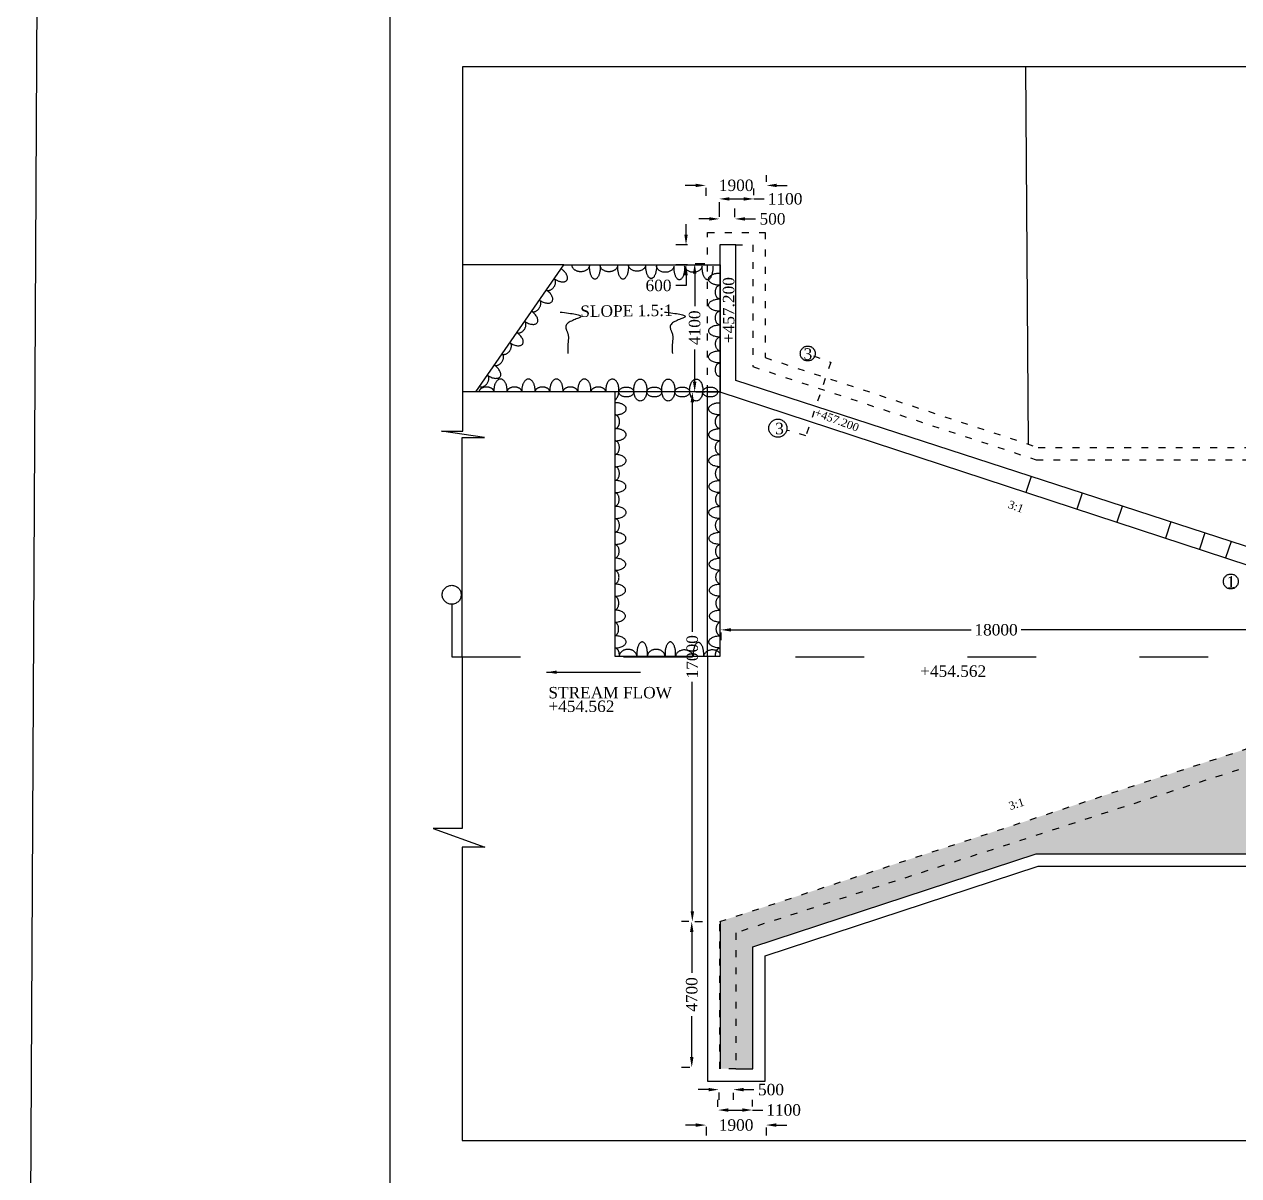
# Model space of a CAD drawing. Header units: inches. Extents: x 84.7 to 174.4, y 40.8 to 102.2.
# Drawn here: x 84.73 to 105.92, y 62.9 to 82.99 of the extents above; entities that cross this region are included whole.
import ezdxf

# ---------------------------------------------------------------- set-up
doc = ezdxf.new("R2010")
doc.units = ezdxf.units.IN
doc.header["$MEASUREMENT"] = 0
doc.linetypes.add('ACAD_ISO03W100', pattern=[30, 12, -18])
doc.layers.add('DIMENSION', color=7, linetype='Continuous')
doc.layers.add('DRAWING', color=7, linetype='Continuous')
doc.styles.get("Standard").update_dxf_attribs({"font": 'times.ttf', "height": 0.2})
doc.dimstyles.get("Standard").update_dxf_attribs({"dimtxt": 0.2, "dimasz": 0.18, "dimexe": 0.18, "dimexo": 0.0625, "dimgap": 0.09, "dimtad": 0, "dimtih": 1, "dimtoh": 1, "dimdec": 4, "dimzin": 0, "dimdsep": 46, "dimtxsty": 'Standard', "dimcen": 0.09, "dimadec": 0, "dimazin": 0, "dimtfac": 1, "dimtdec": 4, "dimtofl": 0, "dimtmove": 0, "dimatfit": 3, "dimfxl": 1, "dimtolj": 1, "dimtzin": 0, "dimarcsym": 0})
picture_1 = doc.add_image_def('image1.jpg', size_in_pixel=(7220, 4926))

# ---------------------------------------------------------------- blocks, each defined once
blk = doc.blocks.new('*D62')
at = {"layer": 'Defpoints', "color": 0, "linetype": 'ACAD_ISO03W100', "transparency": 16777216}
for p in [(96.865, 79.566), (97.129, 79.595), (97.129, 79.565)]:
    blk.add_point(p, dxfattribs=at)
at = {"layer": 'DIMENSION', "color": 0, "linetype": 'ACAD_ISO03W100', "lineweight": -2, "transparency": 16777216}
for p, q in [((96.865, 79.629), (96.865, 79.775)), ((97.129, 79.627), (97.129, 79.775)), ((96.685, 79.595), (96.505, 79.595)), ((97.309, 79.595), (97.489, 79.595))]:
    blk.add_line(p, q, dxfattribs=at)
at = {"layer": 'DIMENSION', "color": 0, "linetype": 'ACAD_ISO03W100', "transparency": 16777216}
for points in [[(96.685, 79.625), (96.685, 79.565), (96.865, 79.595)], [(97.309, 79.625), (97.309, 79.565), (97.129, 79.595)]]:
    blk.add_solid(points, dxfattribs=at)
at = {"layer": 'DIMENSION', "color": 0, "linetype": 'ACAD_ISO03W100', "transparency": 16777216, "insert": (97.788, 79.595), "char_height": 0.2, "attachment_point": 5}
blk.add_mtext('\\A1;500', dxfattribs=at)
blk = doc.blocks.new('*D63')
at = {"layer": 'Defpoints', "color": 0, "linetype": 'ACAD_ISO03W100', "transparency": 16777216}
for p in [(96.857, 79.949), (97.465, 79.944), (97.465, 79.944)]:
    blk.add_point(p, dxfattribs=at)
at = {"layer": 'DIMENSION', "color": 0, "linetype": 'ACAD_ISO03W100', "lineweight": -2, "transparency": 16777216}
for p, q in [((97.465, 80.007), (97.465, 80.124)), ((97.037, 79.944), (97.285, 79.944)), ((97.465, 79.944), (97.645, 79.944)), ((96.857, 79.886), (96.857, 79.764))]:
    blk.add_line(p, q, dxfattribs=at)
at = {"layer": 'DIMENSION', "color": 0, "linetype": 'ACAD_ISO03W100', "transparency": 16777216}
for points in [[(97.037, 79.974), (97.037, 79.914), (96.857, 79.944)], [(97.285, 79.974), (97.285, 79.914), (97.465, 79.944)]]:
    blk.add_solid(points, dxfattribs=at)
at = {"layer": 'DIMENSION', "color": 0, "linetype": 'ACAD_ISO03W100', "transparency": 16777216, "insert": (98.008, 79.944), "char_height": 0.2, "attachment_point": 5}
blk.add_mtext('\\A1;1100', dxfattribs=at)
blk = doc.blocks.new('*D64')
at = {"layer": 'Defpoints', "color": 0, "linetype": 'ACAD_ISO03W100', "transparency": 16777216}
for p in [(96.625, 80.199), (97.683, 80.18), (97.683, 80.18)]:
    blk.add_point(p, dxfattribs=at)
at = {"layer": 'DIMENSION', "color": 0, "linetype": 'ACAD_ISO03W100', "lineweight": -2, "transparency": 16777216}
for p, q in [((97.683, 80.243), (97.683, 80.36)), ((96.445, 80.18), (96.265, 80.18)), ((96.625, 80.137), (96.625, 80)), ((97.863, 80.18), (98.043, 80.18))]:
    blk.add_line(p, q, dxfattribs=at)
at = {"layer": 'DIMENSION', "color": 0, "linetype": 'ACAD_ISO03W100', "transparency": 16777216}
for points in [[(96.445, 80.21), (96.445, 80.15), (96.625, 80.18)], [(97.863, 80.21), (97.863, 80.15), (97.683, 80.18)]]:
    blk.add_solid(points, dxfattribs=at)
at = {"layer": 'DIMENSION', "color": 0, "linetype": 'ACAD_ISO03W100', "transparency": 16777216, "insert": (97.154, 80.18), "char_height": 0.2, "attachment_point": 5}
blk.add_mtext('\\A1;1900', dxfattribs=at)
blk = doc.blocks.new('*D65')
at = {"layer": 'Defpoints', "color": 0, "linetype": 'ACAD_ISO03W100', "transparency": 16777216}
for p in [(96.368, 79.143), (96.279, 78.793), (96.368, 78.793)]:
    blk.add_point(p, dxfattribs=at)
at = {"layer": 'DIMENSION', "color": 0, "linetype": 'ACAD_ISO03W100', "lineweight": -2, "transparency": 16777216}
for p, q in [((96.279, 79.323), (96.279, 79.503)), ((96.306, 79.143), (96.099, 79.143)), ((96.306, 78.793), (96.099, 78.793)), ((96.279, 78.433), (96.099, 78.433)), ((96.279, 78.613), (96.279, 78.433))]:
    blk.add_line(p, q, dxfattribs=at)
at = {"layer": 'DIMENSION', "color": 0, "linetype": 'ACAD_ISO03W100', "transparency": 16777216}
for points in [[(96.249, 79.323), (96.309, 79.323), (96.279, 79.143)], [(96.249, 78.613), (96.309, 78.613), (96.279, 78.793)]]:
    blk.add_solid(points, dxfattribs=at)
at = {"layer": 'DIMENSION', "color": 0, "linetype": 'ACAD_ISO03W100', "transparency": 16777216, "insert": (95.799, 78.433), "char_height": 0.2, "attachment_point": 5}
blk.add_mtext('\\A1;600', dxfattribs=at)
blk = doc.blocks.new('*D66')
at = {"layer": 'Defpoints', "color": 0, "linetype": 'ACAD_ISO03W100', "transparency": 16777216}
for p in [(96.373, 78.817), (96.43, 78.817), (96.389, 76.575)]:
    blk.add_point(p, dxfattribs=at)
at = {"layer": 'DIMENSION', "color": 0, "linetype": 'ACAD_ISO03W100', "lineweight": -2, "transparency": 16777216}
for p, q in [((96.43, 78.637), (96.43, 78.074)), ((96.436, 78.817), (96.61, 78.817)), ((96.43, 76.755), (96.43, 77.318)), ((96.452, 76.575), (96.61, 76.575))]:
    blk.add_line(p, q, dxfattribs=at)
at = {"layer": 'DIMENSION', "color": 0, "linetype": 'ACAD_ISO03W100', "transparency": 16777216}
for points in [[(96.4, 78.637), (96.46, 78.637), (96.43, 78.817)], [(96.4, 76.755), (96.46, 76.755), (96.43, 76.575)]]:
    blk.add_solid(points, dxfattribs=at)
at = {"layer": 'DIMENSION', "color": 0, "linetype": 'ACAD_ISO03W100', "transparency": 16777216, "insert": (96.43, 77.696), "char_height": 0.2, "attachment_point": 5, "rotation": 90}
blk.add_mtext('\\A1;4100', dxfattribs=at)
blk = doc.blocks.new('*D67')
at = {"layer": 'Defpoints', "color": 0, "linetype": 'ACAD_ISO03W100', "transparency": 16777216}
for p in [(96.389, 76.575), (96.389, 76.575), (96.371, 67.334)]:
    blk.add_point(p, dxfattribs=at)
at = {"layer": 'DIMENSION', "color": 0, "linetype": 'ACAD_ISO03W100', "lineweight": -2, "transparency": 16777216}
for p, q in [((96.327, 76.575), (96.209, 76.575)), ((96.389, 76.395), (96.389, 72.391)), ((96.389, 67.514), (96.389, 71.518)), ((96.433, 67.334), (96.569, 67.334))]:
    blk.add_line(p, q, dxfattribs=at)
at = {"layer": 'DIMENSION', "color": 0, "linetype": 'ACAD_ISO03W100', "transparency": 16777216}
for points in [[(96.359, 76.395), (96.419, 76.395), (96.389, 76.575)], [(96.359, 67.514), (96.419, 67.514), (96.389, 67.334)]]:
    blk.add_solid(points, dxfattribs=at)
at = {"layer": 'DIMENSION', "color": 0, "linetype": 'ACAD_ISO03W100', "transparency": 16777216, "insert": (96.389, 71.955), "char_height": 0.2, "attachment_point": 5, "rotation": 90}
blk.add_mtext('\\A1;17000', dxfattribs=at)
blk = doc.blocks.new('*D68')
at = {"layer": 'Defpoints', "color": 0, "linetype": 'ACAD_ISO03W100', "transparency": 16777216}
for p in [(96.886, 72.438), (106.491, 72.438), (106.491, 72.425)]:
    blk.add_point(p, dxfattribs=at)
at = {"layer": 'DIMENSION', "color": 0, "linetype": 'ACAD_ISO03W100', "lineweight": -2, "transparency": 16777216}
for p, q in [((96.886, 72.376), (96.886, 72.245)), ((97.066, 72.425), (101.252, 72.425)), ((106.311, 72.425), (102.125, 72.425)), ((106.491, 72.376), (106.491, 72.245))]:
    blk.add_line(p, q, dxfattribs=at)
at = {"layer": 'DIMENSION', "color": 0, "linetype": 'ACAD_ISO03W100', "transparency": 16777216}
for points in [[(97.066, 72.455), (97.066, 72.395), (96.886, 72.425)], [(106.311, 72.455), (106.311, 72.395), (106.491, 72.425)]]:
    blk.add_solid(points, dxfattribs=at)
at = {"layer": 'DIMENSION', "color": 0, "linetype": 'ACAD_ISO03W100', "transparency": 16777216, "insert": (101.689, 72.425), "char_height": 0.2, "attachment_point": 5}
blk.add_mtext('\\A1;18000', dxfattribs=at)
blk = doc.blocks.new('*D73')
at = {"layer": 'Defpoints', "color": 0, "linetype": 'ACAD_ISO03W100', "transparency": 16777216}
for p in [(96.853, 64.417), (97.103, 64.411), (97.103, 64.402)]:
    blk.add_point(p, dxfattribs=at)
at = {"layer": 'DIMENSION', "color": 0, "linetype": 'ACAD_ISO03W100', "lineweight": -2, "transparency": 16777216}
for p, q in [((96.673, 64.402), (96.493, 64.402)), ((96.853, 64.354), (96.853, 64.222)), ((97.103, 64.348), (97.103, 64.222)), ((97.283, 64.402), (97.463, 64.402))]:
    blk.add_line(p, q, dxfattribs=at)
at = {"layer": 'DIMENSION', "color": 0, "linetype": 'ACAD_ISO03W100', "transparency": 16777216}
for points in [[(96.673, 64.432), (96.673, 64.372), (96.853, 64.402)], [(97.283, 64.432), (97.283, 64.372), (97.103, 64.402)]]:
    blk.add_solid(points, dxfattribs=at)
at = {"layer": 'DIMENSION', "color": 0, "linetype": 'ACAD_ISO03W100', "transparency": 16777216, "insert": (97.762, 64.402), "char_height": 0.2, "attachment_point": 5}
blk.add_mtext('\\A1;500', dxfattribs=at)
blk = doc.blocks.new('*D74')
at = {"layer": 'Defpoints', "color": 0, "linetype": 'ACAD_ISO03W100', "transparency": 16777216}
for p in [(96.835, 64.043), (97.439, 64.046), (97.439, 64.046)]:
    blk.add_point(p, dxfattribs=at)
at = {"layer": 'DIMENSION', "color": 0, "linetype": 'ACAD_ISO03W100', "lineweight": -2, "transparency": 16777216}
for p, q in [((96.835, 64.105), (96.835, 64.226)), ((97.439, 64.108), (97.439, 64.226)), ((97.015, 64.046), (97.259, 64.046)), ((97.439, 64.046), (97.619, 64.046))]:
    blk.add_line(p, q, dxfattribs=at)
at = {"layer": 'DIMENSION', "color": 0, "linetype": 'ACAD_ISO03W100', "transparency": 16777216}
for points in [[(97.015, 64.076), (97.015, 64.016), (96.835, 64.046)], [(97.259, 64.076), (97.259, 64.016), (97.439, 64.046)]]:
    blk.add_solid(points, dxfattribs=at)
at = {"layer": 'DIMENSION', "color": 0, "linetype": 'ACAD_ISO03W100', "transparency": 16777216, "insert": (97.982, 64.046), "char_height": 0.2, "attachment_point": 5}
blk.add_mtext('\\A1;1100', dxfattribs=at)
blk = doc.blocks.new('*D75')
at = {"layer": 'Defpoints', "color": 0, "linetype": 'ACAD_ISO03W100', "transparency": 16777216}
for p in [(96.63, 63.815), (97.676, 63.804), (97.676, 63.784)]:
    blk.add_point(p, dxfattribs=at)
at = {"layer": 'DIMENSION', "color": 0, "linetype": 'ACAD_ISO03W100', "lineweight": -2, "transparency": 16777216}
for p, q in [((96.45, 63.784), (96.27, 63.784)), ((96.63, 63.753), (96.63, 63.604)), ((97.676, 63.741), (97.676, 63.604)), ((97.856, 63.784), (98.036, 63.784))]:
    blk.add_line(p, q, dxfattribs=at)
at = {"layer": 'DIMENSION', "color": 0, "linetype": 'ACAD_ISO03W100', "transparency": 16777216}
for points in [[(96.45, 63.814), (96.45, 63.754), (96.63, 63.784)], [(97.856, 63.814), (97.856, 63.754), (97.676, 63.784)]]:
    blk.add_solid(points, dxfattribs=at)
at = {"layer": 'DIMENSION', "color": 0, "linetype": 'ACAD_ISO03W100', "transparency": 16777216, "insert": (97.153, 63.784), "char_height": 0.2, "attachment_point": 5}
blk.add_mtext('\\A1;1900', dxfattribs=at)
blk = doc.blocks.new('*D76')
at = {"layer": 'Defpoints', "color": 0, "linetype": 'ACAD_ISO03W100', "transparency": 16777216}
for p in [(96.389, 67.334), (96.379, 64.789), (96.409, 64.789)]:
    blk.add_point(p, dxfattribs=at)
at = {"layer": 'DIMENSION', "color": 0, "linetype": 'ACAD_ISO03W100', "lineweight": -2, "transparency": 16777216}
for p, q in [((96.326, 67.334), (96.199, 67.334)), ((96.379, 67.154), (96.379, 66.439)), ((96.379, 64.969), (96.379, 65.684)), ((96.347, 64.789), (96.199, 64.789))]:
    blk.add_line(p, q, dxfattribs=at)
at = {"layer": 'DIMENSION', "color": 0, "linetype": 'ACAD_ISO03W100', "transparency": 16777216}
for points in [[(96.349, 67.154), (96.409, 67.154), (96.379, 67.334)], [(96.349, 64.969), (96.409, 64.969), (96.379, 64.789)]]:
    blk.add_solid(points, dxfattribs=at)
at = {"layer": 'DIMENSION', "color": 0, "linetype": 'ACAD_ISO03W100', "transparency": 16777216, "insert": (96.379, 66.062), "char_height": 0.2, "attachment_point": 5, "rotation": 90}
blk.add_mtext('\\A1;4700', dxfattribs=at)

msp = doc.modelspace()

# ---------------------------------------------------------------- hatches: boundary and pattern name
at = {"layer": 'DRAWING', "linetype": 'ACAD_ISO03W100'}
h = msp.add_hatch(dxfattribs=at)
h.set_pattern_fill('AR-CONC', color=256, scale=0.05, style=0)
h.set_pattern_definition([(50, (0, 0), (0.3586301, -0.0313761), [0.0375, -0.4125]), (355, (0, 0), (-0.0693757, 0.3760961), [0.03, -0.33]), (100.4514, (0.0299, -0.0026), (0.2892547, 0.3447198), [0.0318701, -0.3505711]), (46.1842, (0, 0.1), (0.5336205, -0.0827595), [0.05625, -0.61875]), (96.6356, (0.04447, 0.0931), (0.4673314, 0.487059), [0.0478051, -0.5258565]), (351.1842, (0, 0.1), (0.467331, 0.4870593), [0.045, -0.495]), (21, (0.05, 0.075), (0.2984535, -0.20130945), [0.0375, -0.4125]), (326, (0.05, 0.075), (0.1216577, 0.362575), [0.03, -0.33]), (71.4514, (0.07487, 0.05822), (0.4201113, 0.16126525), [0.0318701, -0.3505711]), (37.5, (0, 0), (0.00607993, 0.16644693), [0, -0.326, 0, -0.335, 0, -0.33125]), (7.5, (0, 0), (0.13153477, 0.19720586), [0, -0.191, 0, -0.3185, 0, -0.12625]), (327.5, (-0.1115, 0), (0.26691122, -0.01127744), [0, -0.125, 0, -0.39, 0, -0.5175]), (317.5, (-0.1615, 0), (0.2915931, 0.0500525), [0, -0.1625, 0, -0.259, 0, -0.3675])])
h.paths.add_polyline_path([(107.28488, 71.95006), (106.49099, 71.94739), (106.49099, 70.49082), (106.49099, 70.48345), (107.28488, 70.48345)])
h.paths.add_polyline_path([(107.58673, 71.95107), (107.28488, 71.95006), (107.28488, 70.48345), (107.58673, 70.48345)])
h.paths.add_polyline_path([(108.70766, 71.95484), (107.58673, 71.95107), (107.58673, 70.48345), (108.70766, 70.48345)])
h.paths.add_polyline_path([(107.28488, 70.48345), (106.49099, 70.48345), (106.49099, 70.16965), (107.28488, 70.16965)])
h.paths.add_polyline_path([(107.58673, 70.48345), (107.28488, 70.48345), (107.28488, 70.17156), (107.58673, 70.17156)])
h.paths.add_polyline_path([(108.70766, 70.48345), (107.58673, 70.48345), (107.58673, 70.17156), (107.58803, 70.16965), (108.70766, 70.16965)])
h.paths.add_polyline_path([(108.70766, 70.16965), (107.58803, 70.16965), (108.70766, 68.51837)], flags=17)
h.paths.add_polyline_path([(107.58803, 70.16965), (106.49099, 70.16965), (97.14637, 67.13616), (97.14637, 64.76701), (97.44236, 64.76701), (97.44236, 66.89173), (102.39004, 68.51837), (108.70766, 68.51837)])
h.paths.add_polyline_path([(106.49099, 70.16965), (106.49099, 70.48345), (106.49099, 70.49082), (96.8687, 67.33503), (96.8687, 64.76701), (97.14637, 64.76701), (97.14637, 67.13616)])

# ---------------------------------------------------------------- linework, layer by layer
at = {"layer": 'DIMENSION', "linetype": 'ACAD_ISO03W100'}
for points in [[(94.08208, 77.96982), (94.43539, 77.88319), (94.18119, 77.72465), (94.21895, 77.58792), (94.21895, 77.42291), (94.21895, 77.24846)], [(95.90388, 77.96982), (96.25719, 77.88319), (96.00299, 77.72465), (96.04075, 77.58792), (96.04075, 77.42291), (96.04075, 77.24846)]]:
    msp.add_spline(points, degree=3, dxfattribs=at)
at = {"layer": 'DRAWING'}
msp.add_lwpolyline([(91.11446, 95.7754), (166.30488, 95.7754), (166.30488, 45.81137), (91.11446, 45.81137)], close=True, dxfattribs=at)
for points in [[(102.20457, 82.25403), (107.51085, 82.25403), (107.51085, 81.80766), (107.6794, 82.59822), (107.6794, 82.25403), (112.3734, 82.25403), (127.18791, 82.25403)], [(96.86699, 76.57522), (106.49099, 73.41886), (106.49099, 73.74003), (97.14637, 76.77352), (97.14637, 79.14267), (96.8687, 79.14267), (96.8687, 76.57522)], [(96.65562, 71.95484), (96.65562, 76.57522), (96.86699, 76.57522)], [(92.37071, 71.95484), (92.37071, 68.95601), (91.86949, 68.95601), (92.76948, 68.63257), (92.37436, 68.63257), (92.37436, 63.51452), (154.81658, 63.51452), (154.81658, 68.7562), (155.17506, 68.7562), (154.29137, 68.94757), (154.84136, 68.94757), (154.84136, 71.95484)], [(96.65562, 71.95484), (96.65562, 67.33447), (96.65562, 67.33447)]]:
    msp.add_lwpolyline(points, dxfattribs=at)
at = {"layer": 'DRAWING', "linetype": 'ACAD_ISO03W100'}
for points in [[(92.37071, 71.95484), (92.37071, 75.78224), (92.76526, 75.78224), (92.01419, 75.89397), (92.38333, 75.89397), (92.38333, 82.25403)], [(92.38333, 82.25403), (102.20457, 82.25403), (102.24682, 75.66676)], [(96.87256, 76.57522), (96.87256, 79.14267)], [(94.14585, 78.79317), (92.38333, 78.79317)], [(92.61155, 76.57522), (92.38333, 76.57522)], [(102.30053, 75.10036), (102.20958, 74.82302)], [(103.19122, 74.80824), (103.10027, 74.53091)], [(103.8897, 74.57916), (103.79875, 74.30183)], [(104.7394, 74.30864), (104.64603, 74.02395)], [(105.33031, 74.11682), (105.23635, 73.83034)], [(105.78985, 73.96764), (105.69544, 73.67978)], [(96.87256, 67.33447), (96.87256, 64.76701)]]:
    msp.add_lwpolyline(points, dxfattribs=at)
at = {"layer": 'DRAWING', "linetype": 'ACAD_ISO03W100', "ltscale": 0.01}
for points in [[(96.65562, 76.57522), (96.65562, 79.3596), (97.6593, 79.3596), (97.6593, 77.17499), (102.42479, 75.60825), (108.92459, 75.60825), (108.92459, 73.88278)], [(97.14637, 79.14267), (97.44236, 79.14267), (97.44236, 77.01796), (102.39004, 75.39131), (108.70766, 75.39131), (108.70766, 71.95484)], [(98.50297, 77.20886), (98.80587, 77.09539), (98.37194, 75.8113), (98.05183, 75.90414)], [(96.86699, 67.33447), (106.49099, 70.49082), (106.49099, 70.16965), (97.14637, 67.13616), (97.14637, 64.76701), (96.8687, 64.76701), (96.8687, 67.33447)]]:
    msp.add_lwpolyline(points, dxfattribs=at)
at = {"layer": 'DRAWING', "linetype": 'ACAD_ISO03W100'}
for points in [[(96.87256, 76.57522), (92.61155, 76.57522), (94.14585, 78.79317), (96.87256, 78.79317)], [(96.87256, 76.57522), (95.03777, 76.57522), (95.03777, 71.96479), (96.87256, 71.96479)]]:
    msp.add_lwpolyline(points, close=True, dxfattribs=at)
at = {"layer": 'DRAWING', "linetype": 'ACAD_ISO03W100', "ltscale": 0.1}
msp.add_lwpolyline([(92.18963, 72.87148), (92.18963, 71.95484), (155.02789, 71.95484), (155.02789, 72.84073)], dxfattribs=at)
at = {"layer": 'DRAWING', "ltscale": 0.01}
for points in [[(97.14637, 64.76701), (97.44236, 64.76701), (97.44236, 66.89173), (102.39004, 68.51837), (108.70766, 68.51837), (108.70766, 71.95484)], [(96.65562, 67.33447), (96.65562, 64.55008), (97.6593, 64.55008), (97.6593, 66.73469), (102.42479, 68.30143), (108.92459, 68.30143), (108.92459, 70.0269)]]:
    msp.add_lwpolyline(points, dxfattribs=at)
at = {"layer": 'DRAWING', "linetype": 'ACAD_ISO03W100'}
for centre, radius in [((98.40357, 77.2461), 0.13013), ((97.88203, 75.94319), 0.15869), ((105.78533, 73.26899), 0.13013), ((92.19006, 73.03655), 0.16507)]:
    msp.add_circle(centre, radius, dxfattribs=at)
for centre, major_axis, ratio, start_param, end_param in [((94.039, 78.6387), (0.16134, -0.11161), 0.54330667, 4.71053691, 7.8558337), ((93.90909, 78.45363), (0.06927, 0.09742), 0.66441715, 3.17585672, 6.28776046), ((93.78144, 78.26703), (0.16134, -0.11161), 0.54330667, 4.71238898, 7.85398163), ((93.65154, 78.08195), (0.06927, 0.09742), 0.66441715, 3.18043187, 6.28318531), ((93.39173, 77.7118), (0.06927, 0.09742), 0.66441715, 3.21930043, 6.24431675), ((93.52163, 77.89688), (0.16134, -0.11161), 0.54330667, 4.72811344, 7.83825718), ((93.26706, 77.52345), (0.16134, -0.11161), 0.54330667, 4.71238898, 7.85398163), ((93.13715, 77.33837), (0.06927, 0.09742), 0.66441715, 3.18043187, 6.28318531), ((92.99903, 77.14349), (0.06927, 0.09742), 0.66441715, 3.21930043, 6.24431675), ((92.87436, 76.95513), (0.16134, -0.11161), 0.54330667, 4.71238898, 7.85398163), ((92.74445, 76.77005), (0.06927, 0.09742), 0.66441715, 3.18043187, 6.28318531), ((93.04132, 76.60895), (0, 0.19154), 0.60115563, 4.53534369, 8.03102693), ((93.52931, 76.60895), (0, 0.19154), 0.60115563, 4.53534369, 8.03102693), ((94.0173, 76.60895), (0, 0.19154), 0.60115563, 4.53534369, 8.03102693), ((94.50529, 76.60895), (0, 0.19154), 0.60115563, 4.53534369, 8.03102693), ((94.99328, 76.60895), (0, 0.19154), 0.60115563, 3.53832713, 8.03102693), ((92.79691, 76.57522), (-0.13024, 0), 0.66808712, 3.14159265, 6.28318531), ((93.2849, 76.57522), (-0.13024, 0), 0.66808712, 3.14159265, 6.28318531), ((93.77289, 76.57522), (-0.13024, 0), 0.66808712, 3.14159265, 6.28318531), ((94.26088, 76.57522), (-0.13024, 0), 0.66808712, 3.14159265, 6.28318531), ((94.74887, 76.57522), (-0.13024, 0), 0.66808712, 3.14159265, 6.28318531), ((95.04086, 76.28205), (0.19618, 0), 0.54330667, 4.69666452, 7.86970609), ((95.03931, 76.05593), (0.00154, 0.11952), 0.66441715, 3.14159265, 6.32202453), ((95.03813, 75.82982), (0.19618, 0), 0.54330667, 4.71053691, 7.8558337), ((95.03659, 75.60371), (0.00154, 0.11952), 0.66441715, 3.17585672, 6.28776046), ((95.03777, 75.37763), (0.19618, 0), 0.54330667, 4.71238898, 7.85398163), ((95.03623, 75.15152), (0.00154, 0.11952), 0.66441715, 3.18043187, 6.28318531), ((95.03469, 74.92541), (0.19618, 0), 0.54330667, 4.72811344, 7.83825718), ((95.03314, 74.6993), (0.00154, 0.11952), 0.66441715, 3.21930043, 6.24431675), ((95.03777, 74.47347), (0.19618, 0), 0.54330667, 4.71238898, 7.85398163), ((95.03623, 74.24736), (0.00154, 0.11952), 0.66441715, 3.18043187, 6.28318531), ((95.03469, 74.02124), (0.19618, 0), 0.54330667, 4.72811344, 7.83825718), ((95.03314, 73.79513), (0.00154, 0.11952), 0.66441715, 3.21930043, 6.24431675), ((95.0316, 73.56902), (0.19618, 0), 0.54330667, 4.74384179, 7.82252883), ((95.03006, 73.34291), (0.00154, 0.11952), 0.66441715, 3.2582574, 6.20535978), ((95.02852, 73.1168), (0.19618, 0), 0.54330667, 4.75957792, 7.80679269), ((95.02697, 72.89069), (0.00154, 0.11952), 0.66441715, 3.29736308, 6.16625409), ((95.02543, 72.66458), (0.19618, 0), 0.54330667, 4.77532576, 7.79104485), ((95.02389, 72.43846), (0.00154, 0.11952), 0.66441715, 3.33667986, 6.12693732), ((95.03777, 72.21442), (0.19618, 0), 0.54330667, 4.71238898, 7.85398163), ((95.03623, 71.98831), (0.00154, 0.11952), 0.66441715, 4.52289657, 6.28318531), ((95.26683, 71.96479), (-0.1529, 0), 0.78250496, 3.14159265, 6.28318531), ((95.51363, 71.9997), (0, 0.21413), 0.43423225, 4.54863802, 8.0177326), ((95.75828, 71.96479), (-0.1529, 0), 0.78250496, 3.14159265, 6.28318531), ((96.00508, 71.9997), (0, 0.21413), 0.43423225, 4.54863802, 8.0177326), ((96.2489, 71.95484), (-0.1529, 0), 0.78250496, 3.22484278, 6.19993518), ((96.4957, 71.98975), (0, 0.21413), 0.43423225, 4.5955659, 7.97080471), ((96.74034, 71.95484), (-0.1529, 0), 0.78250496, 3.66784504, 6.19993518)]:
    msp.add_ellipse(centre, major_axis=major_axis, ratio=ratio, start_param=start_param, end_param=end_param, dxfattribs=at)
at = {"layer": 'DRAWING', "linetype": 'ACAD_ISO03W100', "extrusion": (0, 0, -1)}
for centre, major_axis, ratio, start_param, end_param in [((94.44197, 78.79317), (-0.1529, 0), 0.78250496, 3.14159265, 6.28318531), ((94.68878, 78.75826), (0, -0.21413), 0.43423225, 4.54863802, 8.0177326), ((94.93342, 78.79317), (-0.1529, 0), 0.78250496, 3.14159265, 6.28318531), ((95.18022, 78.75826), (0, -0.21413), 0.43423225, 4.54863802, 8.0177326), ((95.42404, 78.80312), (-0.1529, 0), 0.78250496, 3.22484278, 6.19993518), ((95.67084, 78.76821), (0, -0.21413), 0.43423225, 4.5955659, 7.97080471), ((95.91561, 78.78268), (-0.1529, 0), 0.78250496, 3.22484278, 6.19993518), ((96.16241, 78.74777), (0, -0.21413), 0.43423225, 4.5955659, 7.97080471), ((96.40717, 78.78268), (-0.1529, 0), 0.78250496, 3.22484278, 6.19993518), ((96.65397, 78.74777), (0, -0.21413), 0.43423225, 4.5955659, 7.97080471), ((96.86834, 78.54431), (-0.19618, 0), 0.54330667, 4.71053691, 7.8558337), ((96.86988, 78.3182), (-0.00154, 0.11952), 0.66441715, 3.17585672, 6.28776046), ((96.8687, 78.09212), (-0.19618, 0), 0.54330667, 4.71238898, 7.85398163), ((96.87024, 77.86601), (-0.00154, 0.11952), 0.66441715, 3.18043187, 6.28318531), ((96.87179, 77.6399), (-0.19618, 0), 0.54330667, 4.72811344, 7.83825718), ((96.87333, 77.41379), (-0.00154, 0.11952), 0.66441715, 3.21930043, 6.24431675), ((96.8687, 77.18796), (-0.19618, 0), 0.54330667, 4.71238898, 7.85398163), ((96.87024, 76.96185), (-0.00154, 0.11952), 0.66441715, 3.18043187, 6.28318531), ((96.86947, 76.28205), (-0.19618, 0), 0.54330667, 4.69666452, 7.86970609), ((96.87102, 76.05593), (-0.00154, 0.11952), 0.66441715, 3.14159265, 6.32202453), ((96.8722, 75.82982), (-0.19618, 0), 0.54330667, 4.71053691, 7.8558337), ((96.87374, 75.60371), (-0.00154, 0.11952), 0.66441715, 3.17585672, 6.28776046), ((96.87256, 75.37763), (-0.19618, 0), 0.54330667, 4.71238898, 7.85398163), ((96.8741, 75.15152), (-0.00154, 0.11952), 0.66441715, 3.18043187, 6.28318531), ((96.87564, 74.92541), (-0.19618, 0), 0.54330667, 4.72811344, 7.83825718), ((96.87719, 74.6993), (-0.00154, 0.11952), 0.66441715, 3.21930043, 6.24431675), ((96.87256, 74.47347), (-0.19618, 0), 0.54330667, 4.71238898, 7.85398163), ((96.8741, 74.24736), (-0.00154, 0.11952), 0.66441715, 3.18043187, 6.28318531), ((96.87564, 74.02124), (-0.19618, 0), 0.54330667, 4.72811344, 7.83825718), ((96.87719, 73.79513), (-0.00154, 0.11952), 0.66441715, 3.21930043, 6.24431675), ((96.87873, 73.56902), (-0.19618, 0), 0.54330667, 4.74384179, 7.82252883), ((96.88027, 73.34291), (-0.00154, 0.11952), 0.66441715, 3.2582574, 6.20535978), ((96.88181, 73.1168), (-0.19618, 0), 0.54330667, 4.75957792, 7.80679269), ((96.88335, 72.89069), (-0.00154, 0.11952), 0.66441715, 3.29736308, 6.16625409), ((96.8849, 72.66458), (-0.19618, 0), 0.54330667, 4.77532576, 7.79104485), ((96.88644, 72.43846), (-0.00154, 0.11952), 0.66441715, 3.33667986, 6.12693732), ((96.87256, 72.21442), (-0.19618, 0), 0.54330667, 4.71238898, 7.85398163), ((96.8741, 71.98831), (-0.00154, 0.11952), 0.66441715, 4.52289657, 6.28318531)]:
    msp.add_ellipse(centre, major_axis=major_axis, ratio=ratio, start_param=start_param, end_param=end_param, dxfattribs=at)
at = {"layer": 'DRAWING', "linetype": 'ACAD_ISO03W100'}
for centre, major_axis, ratio in [((95.48127, 76.60895), (0, 0.19154), 0.60115563), ((95.96926, 76.60895), (0, 0.19154), 0.60115563), ((96.45725, 76.60895), (0, 0.19154), 0.60115563), ((95.23686, 76.57522), (-0.13024, 0), 0.66808712), ((95.72485, 76.57522), (-0.13024, 0), 0.66808712), ((96.21284, 76.57522), (-0.13024, 0), 0.66808712), ((96.70083, 76.57522), (-0.13024, 0), 0.66808712)]:
    msp.add_ellipse(centre, major_axis=major_axis, ratio=ratio, dxfattribs=at)

# ---------------------------------------------------------------- texts
at = {"layer": 'DIMENSION', "linetype": 'ACAD_ISO03W100'}
for s, height, rotation, p in [('+457.200', 0.2, 90, (97.12219, 77.42736)), ('SLOPE 1.5:1', 0.2, 0.678017, (94.43539, 77.88319)), ('+457.200', 0.14, 339.642829, (98.50865, 76.16085)), ('3:1', 0.14, 339.642829, (101.88586, 74.55826)), ('3:1', 0.14, 17.846416, (101.93754, 69.27896))]:
    msp.add_text(s, height=height, rotation=rotation, dxfattribs=at).set_placement(p)
at = {"layer": 'DRAWING', "linetype": 'ACAD_ISO03W100'}
for s, p in [('3', (98.33102, 77.13807)), ('3', (97.83505, 75.83777)), ('1', (105.71278, 73.16096)), ('+454.562', (100.36411, 71.60497)), ('STREAM FLOW', (93.87722, 71.22911)), ('+454.562', (93.87722, 70.9914))]:
    msp.add_text(s, height=0.2, dxfattribs=at).set_placement(p)

# ---------------------------------------------------------------- dimensions: what is measured, and where the dimension line sits
at = {"layer": 'DIMENSION', "linetype": 'ACAD_ISO03W100'}
for base, p1, p2, text, picture, middle in [((97.68333, 80.18016), (96.62458, 80.19911), (97.68333, 80.18016), '1900', '*D64', (97.15396, 80.18016)), ((97.46515, 79.94437), (96.85738, 79.94881), (97.46515, 79.94437), '1100', '*D63', (98.00789, 79.94437)), ((97.12931, 79.59502), (96.86471, 79.5664), (97.12931, 79.56472), '500', '*D62', (97.78846, 79.59502)), ((106.49099, 72.42539), (96.88644, 72.43846), (106.49099, 72.43846), '18000', '*D68', (101.68872, 72.42539)), ((97.1033, 64.40235), (96.85264, 64.41657), (97.1033, 64.41088), '500', '*D73', (97.76246, 64.40235)), ((97.4393, 64.04581), (96.83543, 64.04296), (97.4393, 64.04581), '1100', '*D74', (97.98205, 64.04581)), ((97.67572, 63.78405), (96.63034, 63.81534), (97.67572, 63.80396), '1900', '*D75', (97.15303, 63.78405))]:
    dim = msp.add_linear_dim(base=base, p1=p1, p2=p2, text=text, dimstyle='Standard', dxfattribs=at)
    dim.commit()
    dim.dimension.update_dxf_attribs({"geometry": picture, "text_midpoint": middle})
dim = msp.add_linear_dim(base=(96.2788, 78.79317), p1=(96.36816, 79.14267), p2=(96.36816, 78.79317), angle=90, text='600', dimstyle='Standard', dxfattribs=at)
dim.commit()
dim.dimension.update_dxf_attribs({"geometry": '*D65', "text_midpoint": (95.79892, 78.43317)})
for base, p1, p2, text, picture, middle in [((96.42962, 78.81722), (96.38922, 76.57522), (96.3733, 78.81722), '4100', '*D66', (96.42962, 77.69622)), ((96.38865, 76.57522), (96.37064, 67.33447), (96.38922, 76.57522), '17000', '*D67', (96.38865, 71.95484)), ((96.37922, 64.78857), (96.38865, 67.33447), (96.40942, 64.78857), '4700', '*D76', (96.37922, 66.06152))]:
    dim = msp.add_linear_dim(base=base, p1=p1, p2=p2, angle=90, text=text, dimstyle='Standard', dxfattribs=at)
    dim.commit()
    dim.dimension.update_dxf_attribs({"geometry": picture, "text_midpoint": middle, "text_rotation": 90})

# ---------------------------------------------------------------- pictures from other files: only their frames are drawn
image = msp.add_image(picture_1, insert=(84.7318, 41.23917), size_in_units=(89.32475, 60.94373), rotation=-0.306801, dxfattribs=dict(fade=30))
image.dxf.flags = 7

# ---------------------------------------------------------------- leaders
msp.add_leader([(93.84447, 71.68547), (95.48254, 71.68547)], dimstyle='Standard', override={"dimgap": 0.09, "dimtad": 0}, dxfattribs=at)

doc.saveas('drawing.dxf')
